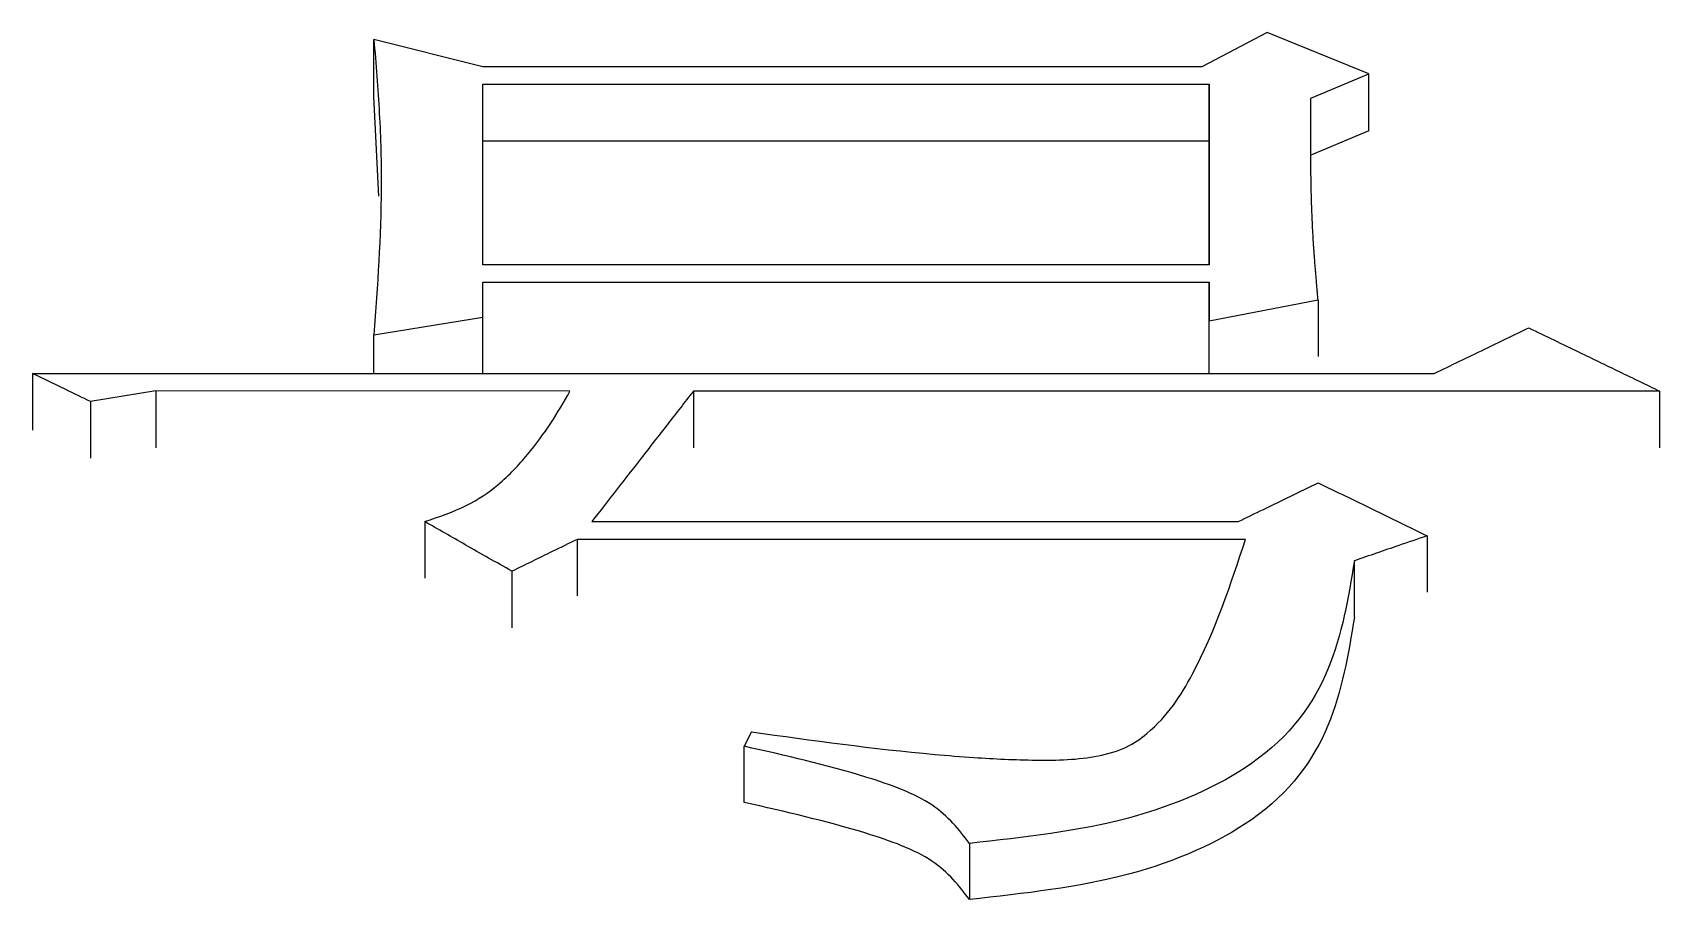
# Model space of a CAD drawing. Header units: millimetres. Extents: x 1890 to 4327, y 775 to 2498.
# Drawn here: x 2455.412 to 2457.835, y 2275.849 to 2277.141 of the extents above; entities that cross this region are included whole.
import ezdxf

# ---------------------------------------------------------------- set-up
doc = ezdxf.new("R2010")
doc.units = ezdxf.units.MM

msp = doc.modelspace()

# ---------------------------------------------------------------- linework, layer by layer
at = {"color": 7, "linetype": 'Continuous', "lineweight": 25}
for p, q in [((2457.2511, 2277.1407), (2457.1537, 2277.0894)), ((2457.4025, 2277.0791), (2457.2511, 2277.1407)), ((2455.9205, 2277.0453), (2455.9205, 2277.1305)), ((2456.0828, 2277.0894), (2455.9205, 2277.1305)), ((2457.1537, 2277.0894), (2456.0828, 2277.0894)), ((2456.0828, 2277.0637), (2457.1645, 2277.0636)), ((2456.0828, 2276.7945), (2456.0828, 2277.0637)), ((2457.1645, 2277.0636), (2457.1645, 2276.7945)), ((2457.1645, 2276.9786), (2457.1645, 2277.0636)), ((2457.316, 2277.043), (2457.4025, 2277.0791)), ((2457.4025, 2276.994), (2457.4025, 2277.0791)), ((2455.928, 2276.8968), (2455.9205, 2277.0453)), ((2457.4025, 2276.994), (2457.316, 2276.958)), ((2457.1645, 2276.9786), (2456.0828, 2276.9786)), ((2457.1645, 2276.7945), (2457.1645, 2276.9786)), ((2457.1645, 2276.7945), (2456.0828, 2276.7945)), ((2456.0828, 2276.7685), (2457.1645, 2276.7685)), ((2456.0828, 2276.7164), (2456.0828, 2276.7685)), ((2457.1645, 2276.7685), (2457.1645, 2276.7111)), ((2457.1645, 2276.6838), (2457.1645, 2276.7685)), ((2457.1645, 2276.7111), (2457.3268, 2276.7424)), ((2457.3268, 2276.7424), (2457.3268, 2276.6578)), ((2455.9205, 2276.6903), (2456.0828, 2276.7164)), ((2456.0828, 2276.6327), (2456.0828, 2276.7164)), ((2457.1645, 2276.6327), (2457.1645, 2276.7111)), ((2455.9205, 2276.6327), (2455.9205, 2276.6903)), ((2455.4121, 2276.6327), (2457.4999, 2276.6327)), ((2455.4121, 2276.6327), (2455.4121, 2276.5483)), ((2455.596, 2276.6066), (2455.4987, 2276.5908)), ((2456.2126, 2276.6065), (2455.596, 2276.6066)), ((2455.596, 2276.6066), (2455.596, 2276.5221)), ((2457.8352, 2276.6065), (2456.3965, 2276.6065)), ((2456.3965, 2276.6065), (2456.3965, 2276.5221)), ((2457.8352, 2276.6065), (2457.8352, 2276.5221)), ((2455.4987, 2276.5908), (2455.4987, 2276.5064)), ((2455.9962, 2276.4119), (2455.9962, 2276.3277)), ((2456.2451, 2276.4119), (2457.2078, 2276.4119)), ((2457.2186, 2276.3855), (2456.2234, 2276.3855)), ((2456.2234, 2276.3855), (2456.2234, 2276.3014)), ((2457.4891, 2276.3908), (2457.4891, 2276.3066)), ((2456.1261, 2276.3379), (2456.1261, 2276.2539)), ((2457.3809, 2276.2696), (2457.3809, 2276.3537)), ((2456.4831, 2276.0986), (2456.4722, 2276.0772)), ((2456.4722, 2275.9934), (2456.4722, 2276.0772)), ((2456.8076, 2275.9325), (2456.8076, 2275.8489))]:
    msp.add_line(p, q, dxfattribs=at)
for points, knots in [([(2455.9205, 2277.1305), (2455.9236, 2277.0938), (2455.9296, 2277.0204), (2455.9337, 2276.8739), (2455.9258, 2276.7635), (2455.9205, 2276.6903)], [0, 0, 0, 0, 0.252085, 0.504198, 1, 1, 1, 1]), ([(2457.3268, 2276.7424), (2457.3266, 2276.7449), (2457.3261, 2276.7499), (2457.3255, 2276.7574), (2457.3248, 2276.7648), (2457.3242, 2276.7723), (2457.3235, 2276.7798), (2457.3229, 2276.7872), (2457.3224, 2276.7935), (2457.3219, 2276.7997), (2457.3214, 2276.8059), (2457.3209, 2276.8134), (2457.3202, 2276.8233), (2457.3196, 2276.8332), (2457.319, 2276.8432), (2457.3186, 2276.8506), (2457.3181, 2276.8606), (2457.3177, 2276.8705), (2457.3173, 2276.8804), (2457.3171, 2276.8879), (2457.3168, 2276.8978), (2457.3166, 2276.9077), (2457.3164, 2276.9176), (2457.3162, 2276.9275), (2457.3161, 2276.9374), (2457.316, 2276.9473), (2457.3159, 2276.9547), (2457.3159, 2276.9622), (2457.3158, 2276.9696), (2457.3158, 2276.9758), (2457.3158, 2276.9807), (2457.3158, 2276.9856), (2457.3158, 2276.9906), (2457.3158, 2276.9955), (2457.3158, 2276.9992), (2457.3158, 2277.0029), (2457.3158, 2277.0079), (2457.3158, 2277.0128), (2457.3159, 2277.0177), (2457.3159, 2277.0227), (2457.3159, 2277.0276), (2457.3159, 2277.0326), (2457.3159, 2277.0373), (2457.316, 2277.0408), (2457.316, 2277.043)], [0, 0, 0, 0, 0.024742, 0.049483, 0.074225, 0.098967, 0.123709, 0.14845, 0.173192, 0.185563, 0.210305, 0.235047, 0.259788, 0.309272, 0.334014, 0.358756, 0.383497, 0.432981, 0.457723, 0.482464, 0.507206, 0.55669, 0.581431, 0.606173, 0.655657, 0.680399, 0.70514, 0.729882, 0.754624, 0.779366, 0.791736, 0.804107, 0.828849, 0.84122, 0.853591, 0.865962, 0.878333, 0.903074, 0.915445, 0.927816, 0.952558, 0.964929, 0.9773, 1, 1, 1, 1]), ([(2457.4999, 2276.6327), (2457.5124, 2276.6388), (2457.5373, 2276.6508), (2457.5842, 2276.6735), (2457.6186, 2276.6901), (2457.6405, 2276.7007)], [0, 0, 0, 0, 0.266245, 0.532491, 1, 1, 1, 1]), ([(2457.6405, 2276.7007), (2457.6655, 2276.6886), (2457.7104, 2276.6669), (2457.7753, 2276.6355), (2457.8152, 2276.6162), (2457.8352, 2276.6065)], [0, 0, 0, 0, 0.384573, 0.692287, 1, 1, 1, 1]), ([(2455.4987, 2276.5908), (2455.4863, 2276.5968), (2455.4657, 2276.6068), (2455.4369, 2276.6208), (2455.4204, 2276.6288), (2455.4121, 2276.6327)], [0, 0, 0, 0, 0.42836, 0.71418, 1, 1, 1, 1]), ([(2455.9963, 2276.4119), (2456.0179, 2276.4193), (2456.0607, 2276.4338), (2456.1112, 2276.4693), (2456.1505, 2276.5115), (2456.1851, 2276.5585), (2456.2035, 2276.5906), (2456.2126, 2276.6065)], [0, 0, 0, 0, 0.176065, 0.348002, 0.566634, 0.783694, 1, 1, 1, 1]), ([(2456.3965, 2276.6065), (2456.3835, 2276.5899), (2456.3576, 2276.5566), (2456.3071, 2276.4918), (2456.2696, 2276.4435), (2456.2451, 2276.4119)], [0, 0, 0, 0, 0.257226, 0.514452, 1, 1, 1, 1]), ([(2457.2078, 2276.4119), (2457.2203, 2276.418), (2457.2464, 2276.4307), (2457.286, 2276.45), (2457.3132, 2276.4633), (2457.3268, 2276.4699)], [0, 0, 0, 0, 0.314653, 0.657326, 1, 1, 1, 1]), ([(2457.3268, 2276.4699), (2457.3538, 2276.4567), (2457.4079, 2276.4304), (2457.462, 2276.404), (2457.4891, 2276.3908)], [0, 0, 0, 0, 0.499999, 1, 1, 1, 1]), ([(2456.1261, 2276.3379), (2456.1145, 2276.3445), (2456.0914, 2276.3577), (2456.0481, 2276.3824), (2456.0164, 2276.4005), (2455.9963, 2276.4119)], [0, 0, 0, 0, 0.267463, 0.534927, 1, 1, 1, 1]), ([(2456.2234, 2276.3855), (2456.211, 2276.3794), (2456.1885, 2276.3684), (2456.156, 2276.3526), (2456.1361, 2276.3428), (2456.1261, 2276.3379)], [0, 0, 0, 0, 0.384577, 0.692287, 1, 1, 1, 1]), ([(2456.4831, 2276.0986), (2456.5735, 2276.086), (2456.6829, 2276.0707), (2456.8253, 2276.0594), (2456.9063, 2276.0554), (2456.9862, 2276.0574), (2457.0432, 2276.0745), (2457.0984, 2276.1145), (2457.1645, 2276.2195), (2457.1966, 2276.3181), (2457.2186, 2276.3855)], [0, 0, 0, 0, 0.237785, 0.287938, 0.366632, 0.446055, 0.486951, 0.527634, 0.676721, 1, 1, 1, 1]), ([(2457.4891, 2276.3908), (2457.475, 2276.3859), (2457.4499, 2276.3774), (2457.4139, 2276.365), (2457.3919, 2276.3575), (2457.3809, 2276.3537)], [0, 0, 0, 0, 0.39043, 0.695215, 1, 1, 1, 1]), ([(2457.3809, 2276.3538), (2457.3628, 2276.2436), (2457.3372, 2276.0885), (2457.048, 2275.959), (2456.8889, 2275.9415), (2456.8076, 2275.9325)], [0, 0, 0, 0, 0.544628, 0.767125, 1, 1, 1, 1]), ([(2457.3809, 2276.2696), (2457.3627, 2276.1596), (2457.3371, 2276.0046), (2457.048, 2275.8754), (2456.8889, 2275.8578), (2456.8076, 2275.8489)], [0, 0, 0, 0, 0.544404, 0.766963, 1, 1, 1, 1]), ([(2456.8076, 2275.9325), (2456.7919, 2275.9529), (2456.7599, 2275.9946), (2456.6325, 2276.0408), (2456.5333, 2276.0633), (2456.4722, 2276.0772)], [0, 0, 0, 0, 0.267599, 0.548584, 1, 1, 1, 1]), ([(2456.8076, 2275.8489), (2456.7919, 2275.8692), (2456.7599, 2275.911), (2456.6324, 2275.9571), (2456.5333, 2275.9796), (2456.4722, 2275.9934)], [0, 0, 0, 0, 0.267465, 0.548457, 1, 1, 1, 1])]:
    msp.add_open_spline(points, degree=3, knots=knots, dxfattribs=at)

doc.saveas('drawing.dxf')
